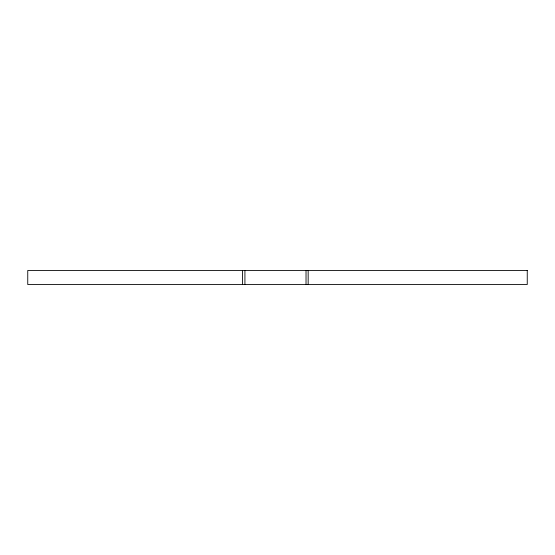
<?xml version="1.0" encoding="UTF-8"?>
<svg xmlns="http://www.w3.org/2000/svg" width="555" height="555" viewBox="0 0 555 555"><rect width="100%" height="100%" fill="white"/><g stroke="black" fill="none" stroke-linecap="round" stroke-linejoin="round"><path stroke-width="0.83" d="M308.164 270.479L308.164 284.521M306.027 270.479L306.027 284.521M244.922 270.479L244.922 284.521M242.479 270.479L242.479 284.521M527.25 270.479L27.75 270.479L27.75 284.521L527.25 284.521L527.25 270.479"/></g></svg>
